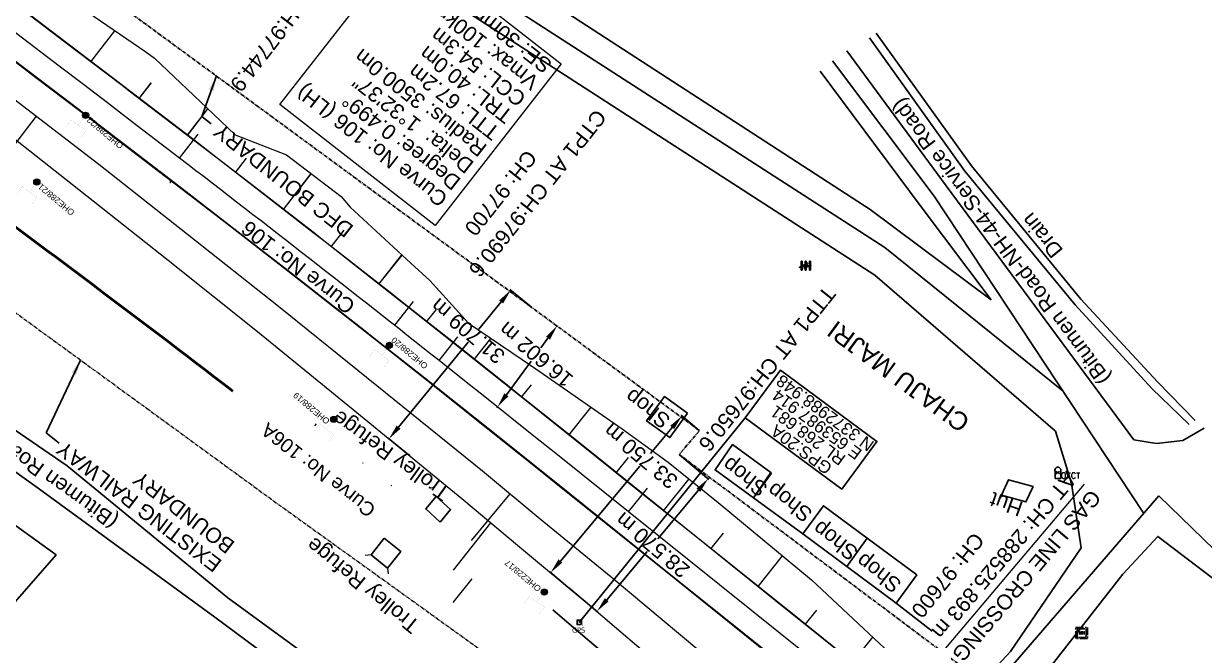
# Model space of a CAD drawing. Header units: metres. Extents: x 644418 to 1306172, y 3366650 to 6747308.
# Drawn here: x 653896.3 to 654091.1, y 3372986 to 3373087.9 of the extents above; entities that cross this region are included whole.
import ezdxf
from ezdxf.enums import TextEntityAlignment as Align

# ---------------------------------------------------------------- set-up
doc = ezdxf.new("R2010")
doc.units = ezdxf.units.M
doc.header["$MEASUREMENT"] = 0
doc.linetypes.add('CENTER', pattern=[2, 1.25, -0.25, 0.25, -0.25])
doc.linetypes.add('PHANTOM', pattern=[2.5, 1.25, -0.25, 0.25, -0.25, 0.25, -0.25])
doc.layers.get('Defpoints').update_dxf_attribs({"lineweight": 0})
for name, color, linetype in [('Advertisement Board', 251, 'Continuous'), ('C-ROAD-CNTR-N', 92, 'Continuous'), ('COMMERCIAL_BLD_PUC', 251, 'Continuous'), ('COMPOUND_WALL', 251, 'Continuous'), ('DFCC Boundary', 6, 'CENTER'), ('DRAIN_TOP', 5, 'Continuous'), ('GI_UP', 251, 'Continuous'), ('GPS', 251, 'Continuous'), ('HUT', 251, 'Continuous'), ('Manhole', 251, 'Continuous'), ('OFCT', 251, 'Continuous'), ('PIPE_LINE_PETROLIUM', 7, 'Continuous'), ('PROPOSED DFCC FORMATION LINE', 187, 'Continuous'), ('Sign Board', 251, 'Continuous'), ('STYLEREMARK', 251, 'Continuous'), ('SUB_ROAD_CENTRE', 34, 'Continuous'), ('SUB_ROAD_EDGE', 34, 'Continuous'), ('TMPL', 7, 'Continuous'), ('TOPO_TEXT', 251, 'Continuous'), ('TRANSFORMER', 251, 'Continuous'), ('Trolley Refuse', 10, 'Continuous'), ('TROLLEY_STAND', 7, 'Continuous'), ('Village Name', 7, 'Continuous')]:
    doc.layers.add(name, color=color, linetype=linetype)
for name, color, linetype, lineweight in [('BOUNDARY DIMENTION', 10, 'Continuous', 0), ('Cardinal_Leader', 10, 'Continuous', 0), ('Existing Chainage', 7, 'Continuous', 0), ('Existing IR Track', 143, 'Continuous', 0), ('Existing Railway Boundary', 7, 'CENTER', 0), ('OHE MAST', 8, 'Continuous', 0), ('OHE MAST TEXT', 8, 'Continuous', 0), ('Prop- DN Curve_cont', 3, 'Continuous', 0), ('Proposed Chainage', 10, 'Continuous', 0), ('Proposed Chainages Connecting line', 10, 'Continuous', 0), ('Proposed Curve_Details', 10, 'Continuous', 0), ('PROPOSED DFCC TOE LINE', 239, 'Continuous', 0), ('PROPOSED DFCC TOE SLOPES', 239, 'Continuous', 0), ('PROPOSED DFCC TOE SLOPES - Connecting line', 239, 'Continuous', 0), ('PROPOSED DFCC TRACK', 1, 'Continuous', 0), ('PROPOSED DRAIN CUM RETAINING WALL', 144, 'Continuous', 30), ('PROPOSED RETAINING WALL', 154, 'Continuous', 30), ('Proposed TPTC Chainages', 1, 'Continuous', 0)]:
    doc.layers.add(name, color=color, linetype=linetype, lineweight=lineweight)
doc.styles.add('CUT-FILL', font='cut-fill.shx', dxfattribs={"height": 2})
doc.styles.add('notes', font='romans.shx', dxfattribs={"height": 2})
doc.styles.add('ROMANS', font='romans.shx')
doc.styles.get("Standard").update_dxf_attribs({"font": 'arial.ttf'})
doc.styles.add('street name', font='tahoma.ttf', dxfattribs={"height": 2})
doc.styles.add('Style-Arial', font='arial.ttf')
doc.styles.add('Vill txt', font='arial.ttf', dxfattribs={"height": 3})
doc.dimstyles.new('DIM', dxfattribs={"dimtxt": 2.5, "dimasz": 2.5, "dimexe": 0.18, "dimexo": 0.0625, "dimgap": 0.09, "dimtad": 0, "dimtih": 1, "dimtoh": 1, "dimdec": 3, "dimzin": 0, "dimdsep": 46, "dimtxsty": 'Standard', "dimcen": 0.09, "dimadec": 0, "dimazin": 0, "dimtfac": 1, "dimtdec": 3, "dimtofl": 0, "dimtmove": 0, "dimatfit": 3, "dimfxl": 1, "dimtolj": 1, "dimtzin": 0, "dimarcsym": 0})
doc.dimstyles.new('ISO-25', dxfattribs={"dimtxt": 2.5, "dimasz": 2.5, "dimexe": 1.25, "dimexo": 0.625, "dimtad": 1, "dimtxsty": 'Standard', "dimcen": 2.5, "dimadec": 0, "dimazin": 0, "dimtfac": 1, "dimtmove": 0, "dimatfit": 3, "dimfxl": 1, "dimarcsym": 0})

# ---------------------------------------------------------------- blocks, each defined once
blk = doc.blocks.new('GI310U')
at = {"layer": 'Advertisement Board'}
blk.add_hatch(color=256, dxfattribs=at).paths.add_polyline_path([(0.01, 0.02), (0.01, 0.02), (0, 0.05), (-0.01, 0.02), (-0.01, 0.02), (-0.01, 0), (0.01, 0)])
for points in [[(0.01, 0.02), (0, 0.05), (-0.01, 0.02)], [(0.01, 0.02), (0.01, 0), (-0.01, 0), (-0.01, 0.02)], [(-0.01, 0.02), (-0.01, 0.02)], [(0.01, 0.02), (0.01, 0.02)]]:
    blk.add_lwpolyline(points, dxfattribs=at)
at = {"layer": 'Sign Board'}
for p, q in [((0.04, 0.05), (-0.04, 0.05)), ((-0.04, 0.05), (-0.04, -0.04)), ((0.04, -0.04), (0.04, 0.05)), ((-0.04, -0.04), (0.04, -0.04))]:
    blk.add_line(p, q, dxfattribs=at)
at = {"layer": 'Sign Board', "style": 'CUT-FILL'}
blk.add_text('310', height=0.0291, dxfattribs=at).set_placement((-0.04, -0.03))
blk = doc.blocks.new('GPS')
at = {"const_width": 0.0279}
blk.add_lwpolyline([(0.56, -0.56), (-0.56, -0.56), (-0.56, 0.56), (0.56, 0.56)], close=True, dxfattribs=at)
blk.add_lwpolyline([(0.33, -0.33), (-0.33, -0.33), (-0.33, 0.33), (0.33, 0.33)], close=True)
at = {"style": 'street name'}
blk.add_text('GPS', height=0.868, dxfattribs=at).set_placement((-1.16, -1.69, -111.29))
blk = doc.blocks.new('MHS')
at = {"layer": 'Manhole', "linetype": 'PHANTOM'}
for points in [[(-0.92, 0.95), (0.96, 0.95), (0.96, -0.87), (-0.92, -0.87)], [(-0.72, 0.75), (0.76, 0.75), (0.76, -0.67), (-0.72, -0.67)]]:
    blk.add_lwpolyline(points, close=True, dxfattribs=at)
at = {"layer": 'Manhole', "linetype": 'PHANTOM', "style": 'ROMANS', "width": 0.9}
blk.add_text('MH', height=0.55, dxfattribs=at).set_placement((0.03, -0.22), align=Align.CENTER)
blk = doc.blocks.new('OFCT')
at = {"layer": 'TMPL', "color": 8, "ltscale": 5}
for p, q in [((-0.47, 0), (-0.47, 1.27)), ((-0.47, 0), (0.47, 0)), ((0.47, 0), (0.47, 1.27))]:
    blk.add_line(p, q, dxfattribs=at)
blk.add_arc((0, 1.4), 0.494, 343.8979, 196.1021, dxfattribs=at)
at = {"layer": 'TMPL', "color": 8, "ltscale": 5, "style": 'notes'}
blk.add_text('OFC', height=0.253, dxfattribs=at).set_placement((-0.34, 0.86))
at = {"layer": 'TMPL', "color": 8, "style": 'notes'}
blk.add_text('OFCT', height=0.964, dxfattribs=at).set_placement((0.5, 0.02, -369.72))
blk = doc.blocks.new('TRF')
blk.add_hatch(color=256).paths.add_polyline_path([(0.22, -0.04), (0.38, 0.42), (-0.98, -0.29), (0.02, 0.04), (-0.18, -0.39), (0.98, 0.09)])
for p, q in [((-0.69, 0.72), (-0.69, -0.72)), ((-0.52, 0.72), (-0.69, 0.72)), ((-0.52, -0.72), (-0.52, 0.72)), ((0, 0.72), (0, -0.72)), ((0.17, 0.72), (0, 0.72)), ((0.17, -0.72), (0.17, 0.72)), ((0.7, 0.72), (0.7, -0.72)), ((0.87, 0.72), (0.7, 0.72)), ((0.87, -0.72), (0.87, 0.72)), ((-0.69, -0.72), (-0.52, -0.72)), ((0, -0.72), (0.17, -0.72)), ((0.7, -0.72), (0.87, -0.72))]:
    blk.add_line(p, q)
blk.add_lwpolyline([(0.22, -0.04), (0.38, 0.42), (-0.98, -0.29), (0.02, 0.04), (-0.18, -0.39), (0.98, 0.09)], close=True)
blk = doc.blocks.new('OHE MAST')
h = blk.add_hatch(color=256)
edge = h.paths.add_edge_path()
edge.add_arc((0, 0), 0.514, 0, 360)
at = {"const_width": 0.01, "flags": 128}
for points in [[(1.5, 3.5), (1.5, 2), (-1.5, 2), (-1.5, 3.5)], [(0, 2), (0, 0)]]:
    blk.add_lwpolyline(points, dxfattribs=at)
blk.add_circle((0, 0), 0.514)
blk = doc.blocks.new('*D1888')
at = {"layer": 'Defpoints', "color": 0, "linetype": 'Continuous', "ltscale": 0.5, "transparency": 16777216}
for p in [(654004.43, 3373016.7), (653986.1, 3372994.79), (653990.87, 3372990.8)]:
    blk.add_point(p, dxfattribs=at)
at = {"layer": 'DFCC Boundary', "color": 0, "linetype": 'Continuous', "lineweight": -2, "ltscale": 0.5, "transparency": 16777216}
for p, q in [((654004.48, 3373016.66), (654009.34, 3373012.59)), ((654007.59, 3373010.79), (654000.91, 3373002.8)), ((653992.47, 3372992.71), (653999.16, 3373000.7)), ((653986.14, 3372994.75), (653991, 3372990.68))]:
    blk.add_line(p, q, dxfattribs=at)
at = {"layer": 'DFCC Boundary', "color": 0, "linetype": 'Continuous', "ltscale": 0.5, "transparency": 16777216}
for points in [[(654007.28, 3373011.06), (654007.91, 3373010.52), (654009.2, 3373012.71)], [(653992.15, 3372992.98), (653992.79, 3372992.45), (653990.87, 3372990.8)]]:
    blk.add_solid(points, dxfattribs=at)
at = {"layer": 'DFCC Boundary', "color": 0, "linetype": 'Continuous', "ltscale": 0.5, "transparency": 16777216, "insert": (654000.03, 3373001.75), "char_height": 2.5, "attachment_point": 5, "rotation": 140}
blk.add_mtext('\\A1;28.570 m', dxfattribs=at)
blk = doc.blocks.new('*D1898')
at = {"layer": 'Defpoints', "color": 0, "linetype": 'Continuous', "ltscale": 0.5, "transparency": 16777216}
for p in [(654007.79, 3373020.64), (653983.22, 3372997.19), (653986.13, 3372994.76)]:
    blk.add_point(p, dxfattribs=at)
at = {"layer": 'DFCC Boundary', "color": 0, "linetype": 'Continuous', "lineweight": -2, "ltscale": 0.5, "transparency": 16777216}
for p, q in [((654007.74, 3373020.68), (654004.74, 3373023.19)), ((654003.27, 3373021.16), (653999.7, 3373016.88)), ((653984.82, 3372999.11), (653997.94, 3373014.79)), ((653986.08, 3372994.8), (653983.08, 3372997.31))]:
    blk.add_line(p, q, dxfattribs=at)
at = {"layer": 'DFCC Boundary', "color": 0, "linetype": 'Continuous', "ltscale": 0.5, "transparency": 16777216}
for points in [[(654002.95, 3373021.43), (654003.59, 3373020.89), (654004.88, 3373023.08)], [(653984.5, 3372999.38), (653985.14, 3372998.84), (653983.22, 3372997.19)]]:
    blk.add_solid(points, dxfattribs=at)
at = {"layer": 'DFCC Boundary', "color": 0, "linetype": 'Continuous', "ltscale": 0.5, "transparency": 16777216, "insert": (653998.07, 3373016.46), "char_height": 2.5, "attachment_point": 5, "rotation": 140}
blk.add_mtext('\\A1;33.750 m', dxfattribs=at)
blk = doc.blocks.new('*D1899')
at = {"layer": 'BOUNDARY DIMENTION', "color": 0, "lineweight": -2, "transparency": 16777216}
for p, q in [((653984.36, 3373037.85), (653984.12, 3373038.03)), ((653982.78, 3373035.91), (653981.61, 3373034.31)), ((653975.92, 3373026.56), (653979.99, 3373032.11)), ((653974.53, 3373024.47), (653974.29, 3373024.65))]:
    blk.add_line(p, q, dxfattribs=at)
at = {"layer": 'BOUNDARY DIMENTION', "color": 0, "transparency": 16777216}
for points in [[(653982.45, 3373036.15), (653983.12, 3373035.66), (653984.26, 3373037.92)], [(653975.58, 3373026.8), (653976.25, 3373026.31), (653974.44, 3373024.54)]]:
    blk.add_solid(points, dxfattribs=at)
at = {"layer": 'Defpoints', "color": 0, "transparency": 16777216}
for p in [(653984.26, 3373037.92), (653984.41, 3373037.81), (653974.58, 3373024.43)]:
    blk.add_point(p, dxfattribs=at)
at = {"layer": 'BOUNDARY DIMENTION', "color": 0, "transparency": 16777216, "insert": (653980.8, 3373033.21), "char_height": 2.5, "attachment_point": 5, "rotation": 140}
blk.add_mtext('\\A1;16.602 m', dxfattribs=at)
blk = doc.blocks.new('*D1900')
at = {"layer": 'BOUNDARY DIMENTION', "color": 0, "lineweight": -2, "transparency": 16777216}
for p, q in [((653980.07, 3373041.01), (653976.49, 3373043.94)), ((653975.04, 3373041.89), (653971.35, 3373037.38)), ((653958.13, 3373021.22), (653969.62, 3373035.26)), ((653959.99, 3373016.47), (653956.41, 3373019.4))]:
    blk.add_line(p, q, dxfattribs=at)
at = {"layer": 'BOUNDARY DIMENTION', "color": 0, "transparency": 16777216}
for points in [[(653974.72, 3373042.15), (653975.37, 3373041.63), (653976.63, 3373043.82)], [(653957.81, 3373021.48), (653958.45, 3373020.96), (653956.54, 3373019.29)]]:
    blk.add_solid(points, dxfattribs=at)
at = {"layer": 'Defpoints', "color": 0, "transparency": 16777216}
for p in [(653980.12, 3373040.97), (653956.54, 3373019.29), (653960.03, 3373016.43)]:
    blk.add_point(p, dxfattribs=at)
at = {"layer": 'BOUNDARY DIMENTION', "color": 0, "transparency": 16777216, "insert": (653969.56, 3373037.1), "char_height": 2.5, "attachment_point": 5, "rotation": 140}
blk.add_mtext('\\A1;31.709 m', dxfattribs=at)

msp = doc.modelspace()

# ---------------------------------------------------------------- linework, layer by layer
at = {"layer": 'C-ROAD-CNTR-N', "color": 190, "linetype": 'Continuous', "lineweight": 50, "flags": 128}
msp.add_lwpolyline([(653930.807, 3373027.1337, 0.00616477), (653881.5151, 3373064.1534)], format="xyb", dxfattribs=at)
at = {"layer": 'Cardinal_Leader', "linetype": 'Continuous', "lineweight": 0, "flags": 128}
for points in [[(653922.0064, 3373065.634), (653925.0528, 3373069.5988)], [(653964.8026, 3373032.2189), (653967.9102, 3373036.1359)], [(653996.0437, 3373007.239), (653999.1736, 3373011.1382)]]:
    msp.add_lwpolyline(points, dxfattribs=at)
at = {"layer": 'COMMERCIAL_BLD_PUC', "linetype": 'Continuous'}
for points in [[(654005.826, 3373023.539, 272.255), (654002.864, 3373019.502, 272.009), (653999.054, 3373022.255, 272.677), (654002.0196, 3373026.2969, 272.677)], [(654016.692, 3373009.571, 271.379), (654010.356, 3373014.168, 271.327), (654013.236, 3373018.329, 271.548), (654019.5721, 3373013.7319, 271.548)], [(653868.278, 3372987.088, 273.363), (653888.154, 3373009.815, 270.447), (653901.614, 3373000.113, 271.601), (653881.6455, 3372977.2802, 271.601)], [(654035.445, 3373002.859, 274.055), (654032.08, 3372998.209, 271.465), (654024.858, 3373003.577, 270.66), (654028.223, 3373008.227, 273.25)], [(654040.246, 3372992.16, 271.036), (654032.08, 3372998.209, 271.465), (654035.445, 3373002.859, 274.055), (654043.6183, 3372996.8046, 274.055)]]:
    msp.add_polyline3d(points, close=True, dxfattribs=at)
msp.add_polyline3d([(654027.8166, 3373007.6077, 270.66), (654024.858, 3373003.577, 270.66), (654016.692, 3373009.571, 271.379), (654019.6506, 3373013.6017, 271.379)], dxfattribs=at)
at = {"layer": 'COMPOUND_WALL', "linetype": 'Continuous'}
msp.add_polyline3d([(654040.246, 3372992.16, 271.036), (654046.16, 3372987.523, 268.015)], dxfattribs=at)
at = {"layer": 'DFCC Boundary', "ltscale": 0.5, "flags": 128}
msp.add_lwpolyline([(655695.597, 3371812.1897), (655640.8822, 3371912.823), (655580.0449, 3371996.7158), (655509.7792, 3372062.0857), (655426.9534, 3372113.9756), (655342.6069, 3372167.9462), (655257.8854, 3372221.2222), (655173.2688, 3372275.363), (655087.3459, 3372327.2788), (655002.8598, 3372380.6107), (654914.5097, 3372429.9473), (654741.1355, 3372529.4419), (654650.033, 3372576.4159), (654568.6995, 3372626.155), (654571.9877, 3372630.6369), (654391.4686, 3372756.327), (654377.1337, 3372736.8494), (654004.4289, 3373016.6995), (654007.7887, 3373020.6424), (653690.5739, 3373253.6486), (653690.5425, 3373253.6059), (653433.8132, 3373453.1485), (653440.7668, 3373462.5592), (653208.8394, 3373636.5534), (653216.1698, 3373646.5105), (653142.1983, 3373700.8896), (653053.6963, 3373771.1122), (652994.4341, 3373810.5255), (652929.3691, 3373859.5713), (652860.9168, 3373902.1103), (652749.6028, 3373984.4705), (652631.2396, 3374070.7175), (652636.2281, 3374078.1704), (652537.912, 3374145.7283), (652392.904, 3374241.2711), (652388.7719, 3374235.6812), (652308.569, 3374304.8076), (652315.9256, 3374314.7669), (652103.9815, 3374448.7876), (652083.1937, 3374464.1943), (652072.7494, 3374471.9329), (652052.3219, 3374487.0684), (652038.1897, 3374497.5387), (652024.0173, 3374508.0388), (652009.8347, 3374518.5254), (651995.6683, 3374529), (651981.7515, 3374539.2836), (651967.8828, 3374549.5317), (651954.6903, 3374559.2866), (651941.4997, 3374569.04), (651923.9377, 3374582.0168), (651906.3215, 3374595.0337), (651892.0868, 3374605.5547), (651877.7985, 3374616.1153), (651861.6288, 3374628.0564), (651845.5071, 3374639.9619), (651829.5757, 3374651.7544), (651824.7911, 3374655.296), (651813.6747, 3374663.5244), (651797.4592, 3374675.4968), (651792.6217, 3374679.0685), (651809.3453, 3374701.6999), (651798.0335, 3374710.0518), (651782.3495, 3374721.6444), (651766.6655, 3374733.2369), (651750.5163, 3374745.1875), (651734.3118, 3374757.179), (651717.3274, 3374769.6994), (651700.4625, 3374782.1317), (651684.6001, 3374793.8578), (651668.5938, 3374805.6902), (651652.6806, 3374817.4203), (651636.8173, 3374829.1137), (651620.9269, 3374840.8662), (651604.9647, 3374852.6718), (651588.7459, 3374864.6312), (651572.5882, 3374876.5455), (651556.6943, 3374888.2868), (651540.8409, 3374899.9983), (651524.5553, 3374912.0488), (651508.2568, 3374924.109), (651492.7938, 3374935.5157), (651477.3997, 3374946.8715), (651461.3291, 3374958.7436), (651445.2311, 3374970.6359), (651429.3555, 3374982.3615), (651413.4375, 3374994.1184), (651396.6322, 3375006.522), (651379.7761, 3375018.963), (651363.6644, 3375030.8565), (651352.7728, 3375038.8965), (651331.6522, 3375054.4784), (651315.7738, 3375066.1947), (651299.7306, 3375078.0412), (651283.6239, 3375089.9346), (651273.9044, 3375097.1057), (651264.2377, 3375104.2378), (651243.4187, 3375119.6324), (651222.5077, 3375135.095), (651201.5462, 3375150.5784), (651180.4926, 3375166.1298), (651161.7365, 3375179.9701), (651143.0969, 3375193.7244), (651126.6442, 3375205.9373), (651110.0563, 3375218.2505), (651088.7204, 3375233.9244), (651067.5473, 3375249.4788), (651049.4448, 3375262.8672), (651031.0656, 3375276.4601), (651013.3004, 3375289.5618), (650995.6557, 3375302.5748), (650975.556, 3375317.4171), (650955.4878, 3375332.2363), (650948.8014, 3375337.1771), (650951.4372, 3375340.7501), (650937.0874, 3375351.3535), (650916.0918, 3375366.8677), (650897.9224, 3375380.2929), (650879.805, 3375393.6796), (650866.8386, 3375403.2309), (650853.9116, 3375412.7532), (650835.5886, 3375426.289), (650817.2946, 3375439.8035), (650797.968, 3375454.1206), (650778.7222, 3375468.3781), (650760.7655, 3375481.6337), (650742.8011, 3375494.8949), (650723.0807, 3375509.4255), (650703.3693, 3375523.9495), (650688.6613, 3375534.8372), (650673.8463, 3375545.804), (650653.7938, 3375560.6295), (650633.6894, 3375575.4932), (650612.6421, 3375591.0542), (650592.0153, 3375606.3042), (650570.0328, 3375622.5591), (650548.5001, 3375638.4814), (650530.5234, 3375651.793), (650512.3606, 3375665.2423), (650494.7465, 3375678.2665), (650476.9008, 3375691.462), (650459.2976, 3375704.4721), (650441.3132, 3375717.7633), (650427.1261, 3375728.1319), (650413.8099, 3375737.864), (650402.677, 3375746.2697), (650389.8486, 3375755.6668), (650377.7322, 3375764.5425), (650360.7275, 3375777.1141), (650343.7744, 3375789.6482), (650325.0342, 3375803.5254), (650306.3109, 3375817.39), (650287.6225, 3375831.2124), (650268.717, 3375845.1957), (650250.337, 3375858.8009), (650231.8256, 3375872.5033), (650215.4559, 3375884.6355), (650199.261, 3375896.6381), (650189.9351, 3375903.5429), (650184.6476, 3375907.4517), (650170.3331, 3375918.0338), (650153.2211, 3375930.7288), (650135.9365, 3375943.5518), (650119.2313, 3375955.9159), (650102.3769, 3375968.3905), (650085.2738, 3375981.0461), (650068.2078, 3375993.6742), (650052.7787, 3376005.1011), (650037.4384, 3376016.4621), (650022.1728, 3376027.766), (650006.9632, 3376039.0283), (649974.7512, 3376062.8762), (649961.4537, 3376072.7117), (649948.2091, 3376082.508), (649944.476, 3376085.2722), (649918.728, 3376050.5341), (649909.4316, 3376057.4177), (649896.4092, 3376067.0604), (649893.7832, 3376069.0128), (649891.1645, 3376070.9437), (649888.4639, 3376072.9569), (649875.744, 3376082.3694), (649867.5551, 3376088.4016), (649853.4118, 3376098.8745), (649839.2513, 3376109.3603), (649829.0749, 3376116.9005), (649827.2194, 3376118.2675), (649818.0867, 3376125.0366), (649808.8566, 3376131.8779), (649793.2502, 3376143.4201), (649777.6288, 3376154.9733), (649763.6321, 3376165.3144), (649749.5741, 3376175.7007), (649733.9228, 3376187.2754), (649718.3343, 3376198.8036), (649705.3241, 3376208.4391), (649692.3703, 3376218.0327), (649678.0208, 3376228.6769), (649663.5747, 3376239.3366), (649646.4625, 3376252.0623), (649634.6272, 3376260.744), (649624.9192, 3376267.9946), (649615.0208, 3376275.3876), (649599.9831, 3376286.4834), (649588.9857, 3376294.598), (649590.032, 3376296.0132), (649586.1685, 3376298.8639), (649569.3593, 3376311.3207), (649552.641, 3376323.7102), (649537.2353, 3376335.0739), (649521.9792, 3376346.327), (649506.2408, 3376358.0035), (649490.3575, 3376369.7875), (649475.7578, 3376380.5673), (649461.1933, 3376391.3211), (649445.4753, 3376402.9572), (649429.8494, 3376414.5253), (649414.4906, 3376425.9209), (649378.3483, 3376452.6365), (649368.4603, 3376459.9984), (649352.6509, 3376471.6682), (649336.6992, 3376483.4434), (649322.3941, 3376494.1037), (649307.6557, 3376505.0862), (649290.8736, 3376517.4208), (649273.972, 3376529.8435), (649258.1992, 3376541.4854), (649242.2966, 3376553.2232), (649226.5432, 3376564.8634), (649210.8826, 3376576.435), (649195.2207, 3376588.0769), (649179.5326, 3376599.7383), (649164.9134, 3376610.5118), (649150.5177, 3376621.1205), (649135.415, 3376632.3287), (649120.2337, 3376643.5954), (649107.8929, 3376652.6743), (649095.5927, 3376661.7234), (649079.5687, 3376673.5769), (649063.4846, 3376685.4748), (649046.5651, 3376697.9756), (649029.6506, 3376710.4727), (649013.3465, 3376722.5351), (648996.9805, 3376734.6431), (648980.3936, 3376746.8979), (648963.6626, 3376759.259), (648946.7453, 3376771.7643), (648929.6945, 3376784.3682), (648913.5118, 3376796.3614), (648897.2206, 3376808.435), (648876.2496, 3376823.9678), (648855.1325, 3376839.6089), (648839.3985, 3376851.2044), (648823.6596, 3376862.8037), (648806.187, 3376875.7235), (648788.7814, 3376888.5937), (648772.4766, 3376900.6763), (648756.1277, 3376912.7915), (648748.6058, 3376918.3049), (648733.321, 3376929.6306), (648718.1841, 3376940.8501), (648694.1574, 3376958.9078), (648686.9154, 3376964.1595), (648685.9321, 3376964.8321), (648667.95, 3376978.2197), (648649.3198, 3376992.1471), (648633.5557, 3377003.8368), (648617.684, 3377015.6038), (648613.3865, 3377018.7718), (648613.1308, 3377018.4261), (648605.39, 3377024.1325), (648593.439, 3377032.9404), (648576.5994, 3377045.3816), (648559.8787, 3377057.7351), (648542.9247, 3377070.3132), (648525.9483, 3377082.908), (648511.3109, 3377093.7409), (648496.5572, 3377104.6599), (648477.562, 3377118.7172), (648458.5464, 3377132.7896), (648451.3349, 3377138.2101), (648435.5918, 3377149.862), (648422.1096, 3377159.9046), (648408.3664, 3377170.0637), (648394.6863, 3377180.1761), (648381.6588, 3377189.818), (648368.6059, 3377199.4787), (648354.1188, 3377210.196), (648339.6473, 3377220.9017), (648325.8166, 3377231.1386), (648311.9735, 3377241.3853), (648297.2469, 3377252.2824), (648283.6168, 3377262.3688), (648282.6002, 3377260.9951), (648281.5015, 3377261.8082), (648268.446, 3377271.4578), (648255.3849, 3377281.1115), (648243.3023, 3377290.0413), (648231.5826, 3377298.7116), (648230.1246, 3377299.843), (648216.137, 3377310.1827), (648202.3989, 3377320.3379), (648187.9045, 3377331.0225), (648173.4524, 3377341.7035), (648159.964, 3377351.7009), (648146.3755, 3377361.7726), (648132.3698, 3377372.1252), (648118.3132, 3377382.5155), (648104.5683, 3377392.6752), (648090.8453, 3377402.8186), (648079.0331, 3377411.5788), (648067.1746, 3377420.3734), (648052.1864, 3377431.461), (648037.1291, 3377442.5999), (648023.4384, 3377452.7367), (648009.6421, 3377462.9518), (647998.5681, 3377471.1475), (647977.6651, 3377486.6371), (647970.8013, 3377491.7424), (647954.3046, 3377504.0127), (647940.5645, 3377514.1537), (647927.1436, 3377524.0583), (647912.5029, 3377534.9198), (647897.7662, 3377545.8524), (647883.3488, 3377556.5286), (647868.9785, 3377567.1699), (647855.3948, 3377577.2425), (647841.7032, 3377587.3948), (647828.8284, 3377596.8277), (647815.9828, 3377606.2395), (647798.869, 3377618.9232), (647787.996, 3377626.9816), (647769.1212, 3377640.9619), (647756.6675, 3377650.183), (647742.624, 3377660.5991), (647728.5049, 3377671.0713), (647713.635, 3377682.0926), (647698.699, 3377693.1628), (647681.9918, 3377705.517), (647665.4025, 3377717.7839), (647652.0515, 3377727.6811), (647638.8028, 3377737.5025), (647625.2604, 3377747.546), (647611.724, 3377757.585), (647601.846, 3377764.9047), (647586.5632, 3377776.2354), (647574.9107, 3377784.8659), (647552.1318, 3377801.7377), (647544.5766, 3377807.3492), (647531.2096, 3377817.2774), (647518.7824, 3377826.4783), (647506.3678, 3377835.6698), (647493.0662, 3377845.5438), (647479.7149, 3377855.4547), (647466.3541, 3377865.3556), (647452.9886, 3377875.26), (647440.1702, 3377884.755), (647427.3392, 3377894.2595), (647421.9004, 3377898.2902), (647422.4016, 3377898.9655), (647413.1507, 3377905.8213), (647398.5546, 3377916.6386), (647385.2867, 3377926.4568), (647372.1159, 3377936.2032), (647357.4127, 3377947.1112), (647351.2811, 3377951.6601), (647330.0092, 3377967.4105), (647317.4471, 3377976.6964), (647304.414, 3377986.3606), (647291.335, 3377996.0589), (647278.7541, 3378005.3917), (647266.0777, 3378014.7954), (647252.9457, 3378024.4462), (647239.9839, 3378033.9719), (647225.7512, 3378044.5255), (647211.5179, 3378055.0796), (647196.511, 3378066.208), (647181.4966, 3378077.3419), (647167.7872, 3378087.5064), (647154.0498, 3378097.6917), (647140.7668, 3378107.5414), (647127.4862, 3378117.3893), (647113.2521, 3378127.9375), (647099.0375, 3378138.4713), (647085.0268, 3378148.8592), (647070.9977, 3378159.2608), (647056.5444, 3378169.9697), (647042.0873, 3378180.6814), (647027.5624, 3378191.4464), (647013.0728, 3378202.1851), (646999.864, 3378211.9684), (646986.6741, 3378221.7376), (646973.6148, 3378231.4185), (646960.4875, 3378241.1499), (646945.7953, 3378252.0414), (646931.0256, 3378262.9902), (646930.6274, 3378263.2852), (646951.9475, 3378292.0562)], dxfattribs=at)
at = {"layer": 'DRAIN_TOP', "linetype": 'Continuous'}
for points in [[(654089.574, 3373022.333, 268.298), (654083.332, 3373028.719, 268.738), (654070.711, 3373042.353, 268.944), (654052.642, 3373064.393, 269.167), (654036.94, 3373086.298, 269.332)], [(654035.811, 3373085.482, 269.339), (654051.548, 3373063.509, 269.2), (654069.762, 3373041.404, 269.053), (654082.443, 3373027.574, 268.822), (654088.584, 3373021.636, 268.854)]]:
    msp.add_polyline3d(points, dxfattribs=at)
at = {"layer": 'Existing Chainage', "color": 0, "linetype": 'Continuous', "lineweight": 13, "flags": 128}
for points in [[(653892.287, 3373064.6519), (653898.3981, 3373072.5673)], [(653970.1806, 3373002.494), (653976.5584, 3373010.1961)], [(653967.1676, 3372997.5822), (653973.3603, 3373005.4397)]]:
    msp.add_lwpolyline(points, dxfattribs=at)
at = {"layer": 'Existing IR Track', "flags": 128}
for points in [[(653869.8862, 3373094.3956), (653883.4506, 3373084.1069), (653895.3804, 3373074.8972), (653908.6909, 3373064.6211), (653923.2901, 3373053.0815), (653938.3175, 3373041.2032), (653954.5174, 3373028.0677), (653971.9876, 3373013.9818), (653981.517, 3373006.0901), (653993.2185, 3372996.4971), (654013.0797, 3372979.8745), (654024.4728, 3372970.2432), (654036.4527, 3372960.1143), (654048.4105, 3372949.9248), (654060.6328, 3372939.5099), (654073.8196, 3372928.266), (654086.4888, 3372917.4634), (654097.9552, 3372907.7053)], [(653866.9291, 3373090.4081), (653879.2122, 3373081.0115), (653892.2994, 3373070.7462), (653905.3893, 3373060.4775), (653920.0956, 3373048.773), (653934.8659, 3373037.0177), (653951.2308, 3373023.6341), (653968.566, 3373009.4476), (653978.0991, 3373001.4782), (653989.5892, 3372991.8644), (654009.0868, 3372975.2139), (654020.423, 3372965.5259), (654031.7219, 3372955.8699), (654044.2692, 3372945.0979), (654056.9613, 3372934.2015), (654069.6016, 3372923.3497), (654082.332, 3372912.4206), (654093.7283, 3372902.7693)]]:
    msp.add_lwpolyline(points, dxfattribs=at)
at = {"layer": 'Existing Railway Boundary', "ltscale": 0.5, "flags": 128}
msp.add_lwpolyline([(653628.6761, 3373226.8733), (653732.0673, 3373158.5276), (653745.5485, 3373148.6735), (653760.0342, 3373138.0852), (653774.4401, 3373127.5551), (653789.912, 3373116.2084), (653805.3212, 3373104.9073), (653808.4889, 3373102.5409), (653885.8236, 3373046.775), (653937.5121, 3373009.0446), (654009.4624, 3372957.2326), (654019.5839, 3372949.8026), (654012.5033, 3372941.816), (654026.357, 3372930.6958)], dxfattribs=at)
at = {"layer": 'HUT', "linetype": 'Continuous'}
msp.add_polyline3d([(654062.825, 3373011.397, 269.824), (654061.641, 3373008.881, 269.551), (654057.591, 3373009.997, 269.185), (654058.7807, 3373012.5251, 269.185)], close=True, dxfattribs=at)
at = {"layer": 'PIPE_LINE_PETROLIUM', "lineweight": 13, "flags": 128}
msp.add_lwpolyline([(654028.4566, 3372956.8027), (654037.8518, 3372967.9148), (654035.7211, 3372969.716), (654071.3028, 3373011.8065)], dxfattribs=at)
at = {"layer": 'Proposed Chainage', "linetype": 'Continuous', "lineweight": 0, "flags": 128}
msp.add_lwpolyline([(653960.5292, 3373041.9755), (653957.4321, 3373038.0502)], dxfattribs=at)
at = {"layer": 'Proposed Chainages Connecting line', "linetype": 'Continuous', "flags": 128}
msp.add_lwpolyline([(653967.1241, 3372992.272), (653970.2531, 3372996.1718)], dxfattribs=at)
at = {"layer": 'Proposed Curve_Details'}
msp.add_lwpolyline([(653984.9677, 3373081.2113), (653964.1508, 3373054.5402), (653938.5469, 3373074.5242), (653959.3638, 3373101.1953)], close=True, dxfattribs=at)
at = {"layer": 'PROPOSED DFCC FORMATION LINE', "lineweight": 0, "flags": 128}
for points in [[(654100.239, 3372928.4089), (654084.6423, 3372940.9286), (654069.0456, 3372953.4483), (654053.4488, 3372965.9679), (654037.8521, 3372978.4876), (654022.2554, 3372991.0073), (654006.6587, 3373003.527), (653998.3911, 3373010.1634), (653991.0604, 3373016.0466), (653987.9897, 3373018.5091), (653977.5739, 3373026.8446), (653975.4373, 3373028.5499), (653967.1333, 3373035.1566), (653959.7549, 3373040.9942), (653956.4715, 3373043.5816), (653945.7771, 3373051.9652), (653944.0014, 3373053.3507), (653935.0503, 3373060.3072), (653928.1776, 3373065.617), (653924.2912, 3373068.6076), (653913.6954, 3373076.7208), (653912.2888, 3373077.7941), (653903.0828, 3373084.8041), (653896.3651, 3373089.9084)], [(654100.2703, 3372928.4479), (654084.6736, 3372940.9676), (654069.0769, 3372953.4873), (654053.4801, 3372966.0069), (654037.8834, 3372978.5266), (654022.2867, 3372991.0463), (654006.69, 3373003.5659), (653998.4224, 3373010.2024), (653991.0917, 3373016.0856), (653988.021, 3373018.5482), (653977.6051, 3373026.8837), (653975.4684, 3373028.589), (653967.1644, 3373035.1958), (653959.7859, 3373041.0335), (653956.5024, 3373043.6209), (653945.8079, 3373052.0046), (653944.0322, 3373053.3902), (653935.0809, 3373060.3467), (653928.2081, 3373065.6566), (653924.3217, 3373068.6472), (653913.7257, 3373076.7605), (653912.3191, 3373077.8339), (653903.113, 3373084.8439), (653896.3954, 3373089.9483)], [(654095.5128, 3372922.5212), (654079.9161, 3372935.0408), (654064.3194, 3372947.5605), (654048.7227, 3372960.0802), (654033.1259, 3372972.5998), (654017.5292, 3372985.1195), (654001.9325, 3372997.6392), (653993.6649, 3373004.2756), (653986.3361, 3373010.1573), (653983.2672, 3373012.6184), (653972.8627, 3373020.9449), (653970.7293, 3373022.6476), (653962.4409, 3373029.2419), (653955.0784, 3373035.067), (653951.802, 3373037.6488), (653941.1307, 3373046.0143), (653939.3588, 3373047.3969), (653930.427, 3373054.3383), (653923.569, 3373059.6367), (653919.6911, 3373062.6208), (653909.1143, 3373070.7194), (653907.7096, 3373071.7913), (653898.5131, 3373078.7941), (653891.7988, 3373083.8959)], [(654095.5441, 3372922.5601), (654079.9474, 3372935.0798), (654064.3507, 3372947.5995), (654048.754, 3372960.1192), (654033.1572, 3372972.6388), (654017.5605, 3372985.1585), (654001.9638, 3372997.6782), (653993.6962, 3373004.3146), (653986.3674, 3373010.1963), (653983.2985, 3373012.6574), (653972.8939, 3373020.984), (653970.7605, 3373022.6867), (653962.4719, 3373029.2811), (653955.1093, 3373035.1062), (653951.833, 3373037.6881), (653941.1615, 3373046.0537), (653939.3895, 3373047.4363), (653930.4576, 3373054.3779), (653923.5996, 3373059.6763), (653919.7215, 3373062.6605), (653909.1446, 3373070.7592), (653907.74, 3373071.831), (653898.5434, 3373078.8339), (653891.829, 3373083.9357)]]:
    msp.add_lwpolyline(points, dxfattribs=at)
at = {"layer": 'PROPOSED DFCC TOE LINE', "lineweight": 0, "flags": 128}
msp.add_lwpolyline([(653906.7577, 3373089.778), (653906.8328, 3373089.7362), (653916.4018, 3373083.1859), (653917.8309, 3373082.1383), (653927.5747, 3373072.8808), (653931.1476, 3373069.4711), (653939.6163, 3373066.2021), (653948.6478, 3373059.3094), (653950.1492, 3373057.5647), (653960.1649, 3373048.2742), (653963.2744, 3373045.455), (653969.6813, 3373038.3683), (653978.4941, 3373032.3822), (653980.7613, 3373030.8361), (653991.766, 3373023.2197), (653994.9999, 3373020.9575), (654002.6234, 3373015.4359), (654010.8722, 3373008.7761), (654026.2536, 3372995.9882), (654040.891, 3372982.2734), (654052.9184, 3372971.4783)], dxfattribs=at)
at = {"layer": 'PROPOSED DFCC TOE SLOPES', "linetype": 'Continuous', "lineweight": 0, "flags": 128}
for points in [[(653907.3682, 3373081.541), (653911.2843, 3373086.689)], [(653907.3718, 3373081.5382), (653911.2945, 3373086.682)], [(653915.3234, 3373075.4742), (653917.3236, 3373078.0971)], [(653915.3291, 3373075.4698), (653917.3338, 3373078.0879)], [(653923.2689, 3373069.3903), (653926.6293, 3373073.779)], [(653923.2773, 3373069.3839), (653926.6484, 3373073.7608)], [(653931.1999, 3373063.282), (653933.0311, 3373065.6596)], [(653931.2087, 3373063.2752), (653933.0496, 3373065.6507)], [(653939.1131, 3373057.1498), (653943.7081, 3373063.0793)], [(653939.1204, 3373057.144), (653943.7303, 3373063.0623)], [(653947.0096, 3373050.999), (653949.1525, 3373053.7502)], [(653947.0187, 3373050.9918), (653949.1694, 3373053.7353)], [(653954.8888, 3373044.8224), (653958.6768, 3373049.6545)], [(653954.8969, 3373044.8159), (653958.6969, 3373049.6358)], [(653962.7499, 3373038.6247), (653964.3103, 3373040.6039)], [(653962.7584, 3373038.6179), (653964.3233, 3373040.5909)], [(653970.5933, 3373032.4038), (653973.3483, 3373035.8775)], [(653970.5999, 3373032.3986), (653973.3636, 3373035.8671)], [(653978.4208, 3373026.1669), (653980.0357, 3373028.1938)], [(653978.427, 3373026.162), (653980.0467, 3373028.1858)], [(653986.2346, 3373019.9137), (653989.909, 3373024.505)], [(653986.2373, 3373019.9115), (653989.9163, 3373024.4999)], [(653994.0392, 3373013.656), (653996.0674, 3373016.1857)], [(653994.0406, 3373013.6549), (653996.0702, 3373016.1836)], [(654001.8393, 3373007.3955), (654006.0635, 3373012.6585)], [(654001.8395, 3373007.3953), (654006.064, 3373012.6581)], [(654009.6379, 3373001.1355), (654011.7241, 3373003.7345)], [(654017.4362, 3372994.8757), (654021.501, 3372999.9395)], [(654025.2346, 3372988.6158), (654027.1421, 3372990.9921)], [(654033.033, 3372982.356), (654036.3683, 3372986.5111)]]:
    msp.add_lwpolyline(points, dxfattribs=at)
at = {"layer": 'PROPOSED DFCC TOE SLOPES - Connecting line', "flags": 128}
for points in [[(653944.3217, 3373021.45), (653944.5853, 3373021.7898)], [(653944.333, 3373021.4411), (653944.5978, 3373021.7797)], [(653952.2107, 3373015.2813), (653952.2751, 3373015.3637)], [(653952.2227, 3373015.2718), (653952.2874, 3373015.3539)], [(653956.927, 3373011.569), (653956.9911, 3373011.6503)], [(653953.5867, 3373000.1221), (653952.6424, 3373000.0145)], [(653956.3257, 3372997.9431), (653956.4332, 3372996.9988)]]:
    msp.add_lwpolyline(points, dxfattribs=at)
at = {"layer": 'PROPOSED DFCC TRACK', "color": 12, "flags": 128}
msp.add_lwpolyline([(654115.9205, 3372911.0125), (653996.0437, 3373007.239), (653992.1444, 3373010.3688), (653988.2446, 3373013.4979), (653984.3436, 3373016.6256), (653980.441, 3373019.7513), (653976.5361, 3373022.8741), (653972.6285, 3373025.9934), (653968.7175, 3373029.1086), (653964.8026, 3373032.2189, 0.00387837), (653922.0064, 3373065.634), (653918.0395, 3373068.6778), (653914.0689, 3373071.7165), (653910.095, 3373074.751), (653906.1185, 3373077.782), (653902.1397, 3373080.8101), (653898.1593, 3373083.8361), (653894.1779, 3373086.8607), (653890.1959, 3373089.8846)], format="xyb", dxfattribs=at)
at = {"layer": 'PROPOSED DRAIN CUM RETAINING WALL', "flags": 128}
msp.add_lwpolyline([(653983.5718, 3372991.0317), (653986.6842, 3372988.4277), (654006.1644, 3372971.7919), (654017.4995, 3372962.105), (654028.7945, 3372952.4522), (654041.3379, 3372941.6836), (654054.03, 3372930.7872), (654066.6703, 3372919.9354), (654079.4123, 3372908.9964), (654090.8202, 3372899.3353), (654102.0174, 3372889.8529), (654111.1141, 3372882.2873), (654120.0042, 3372874.8945), (654132.2453, 3372864.8419), (654144.5898, 3372854.7061), (654156.6361, 3372844.9533), (654168.8291, 3372835.0819), (654173.709, 3372831.2138)], dxfattribs=at)
at = {"layer": 'PROPOSED RETAINING WALL', "flags": 128}
for points in [[(653980.6615, 3373014.7037), (653972.8627, 3373020.9449), (653970.7293, 3373022.6476), (653962.4409, 3373029.2419), (653955.0784, 3373035.067), (653951.802, 3373037.6488), (653941.1307, 3373046.0143), (653939.3588, 3373047.3969), (653930.427, 3373054.3383), (653923.569, 3373059.6367), (653919.6911, 3373062.6208), (653909.1143, 3373070.7194), (653907.7096, 3373071.7913), (653898.5131, 3373078.7941), (653891.7988, 3373083.8959), (653887.8978, 3373086.8582), (653875.8708, 3373095.9908), (653859.9424, 3373108.0857), (653844.0141, 3373120.1807), (653828.0858, 3373132.2757), (653812.1574, 3373144.3706), (653796.2291, 3373156.4656), (653790.108, 3373161.1135), (653772.3366, 3373174.608)], [(653980.6615, 3373014.7037), (653983.2672, 3373012.6184), (653986.3361, 3373010.1573), (654001.9325, 3372997.6392), (654017.5292, 3372985.1195), (654025.887, 3372978.4106), (654033.1259, 3372972.5998), (654048.754, 3372960.1192), (654058.5245, 3372952.2121)]]:
    msp.add_lwpolyline(points, dxfattribs=at)
at = {"layer": 'STYLEREMARK'}
msp.add_line((653987.914, 3372988.948), (654015.3252, 3373022.7505), dxfattribs=at)
at = {"layer": 'STYLEREMARK', "linetype": 'Continuous'}
msp.add_lwpolyline([(654015.3154, 3373022.7373), (654021.1339, 3373030.623), (654037.0663, 3373018.8673), (654031.2478, 3373010.9816)], close=True, dxfattribs=at)
at = {"layer": 'SUB_ROAD_CENTRE', "linetype": 'Continuous'}
for points in [[(653939.03, 3373115.035, 268.756), (654038.355, 3373050.869, 268.815), (654067.769, 3373027.1627, 268.8097)], [(654081.1004, 3373006.9847, 268.6672), (654046.511, 3373059.338, 269.037), (654029.751, 3373081.71, 269.276)], [(654083.576, 3373009.852, 268.651), (654016.344, 3372931.984, 269.091), (653997.549, 3372912.543, 267.988), (653955.079, 3372865.53, 267.751), (653925.041, 3372832.32, 267.89), (653883.338, 3372786.901, 267.976)], [(654479.511, 3372746.671, 269.034), (654444.613, 3372768.194, 268.631), (654388.412, 3372806.775, 268.685), (654320.693, 3372851.407, 268.667), (654278.774, 3372874.236, 268.553), (654236.359, 3372899.395, 268.463), (654184.302, 3372933.469, 268.399), (654130.829, 3372968.599, 268.439), (654103.739, 3372990.254, 268.521), (654083.576, 3373009.852, 268.651)]]:
    msp.add_polyline3d(points, dxfattribs=at)
at = {"layer": 'SUB_ROAD_EDGE', "linetype": 'Continuous'}
for points in [[(653929.957, 3372993.046, 267.813), (653903.436, 3373014.841, 267.904), (653875.222, 3373034.166, 267.928), (653840.208, 3373059.859, 267.774), (653818.977, 3373076.016, 267.885), (653786.552, 3373099.952, 267.851), (653772.01, 3373111.014, 267.928), (653735.097, 3373137.623, 268.045)], [(653941.371, 3373118.603, 268.725), (654035.954, 3373057.181, 268.802), (654055.909, 3373042.251, 268.945)], [(653936.789, 3373110.912, 268.673), (654036.692, 3373046.292, 268.707), (654066.497, 3373020.553, 268.565)], [(653927.808, 3372989.838, 267.74), (653898.893, 3373010.98, 267.881), (653872.518, 3373029.842, 267.898), (653836.781, 3373055.734, 267.808), (653815.069, 3373070.676, 267.852), (653793.548, 3373089.365, 267.983), (653783.92, 3373078.631, 268.437)], [(654048.471, 3373061.078, 268.879), (654032.103, 3373083.358, 269.132)], [(654027.697, 3373079.998, 269.34), (654044.18, 3373057.815, 269.098), (654055.909, 3373042.251, 268.945)], [(654079.452, 3373019.142, 268.561), (654048.471, 3373061.078, 268.879)], [(654066.497, 3373020.553, 268.565), (654069.159, 3373011.913, 268.393), (654070.776, 3373001.31, 268.475)], [(654079.452, 3373019.142, 268.561), (654083.209, 3373018.533, 268.561), (654087.543, 3373018.999, 268.52), (654091.064, 3373021.075, 268.472)], [(654476.519, 3372743.946, 268.939), (654442.797, 3372765.392, 268.625), (654442.925, 3372765.809, 268.625), (654386.389, 3372804.498, 268.562), (654319.577, 3372849.334, 268.714), (654277.597, 3372871.875, 268.583), (654235.101, 3372896.822, 268.505), (654193.144, 3372925.342, 268.454), (654192.46, 3372924.562, 268.407), (654182.622, 3372929.725, 268.419), (654164.178, 3372938.063, 268.66), (654152.153, 3372944.518, 268.771), (654127.238, 3372962.569, 268.63), (654108.19, 3372981.82, 268.473), (654101.113, 3372987.218, 268.453), (654096.491, 3372990.887, 268.541), (654097.414, 3372992.482, 268.606), (654083.3852, 3373003.1596, 268.665), (654077.625, 3372996.919, 268.607)], [(654070.776, 3373001.31, 268.475), (654059.099, 3372984.167, 268.598), (654039.128, 3372962.617, 269.401), (654029.19, 3372951.811, 269.577), (654013.847, 3372935.454, 268.995), (654007.648, 3372928.927, 268.644), (654007.652, 3372928.922, 268.644), (653996.182, 3372940.586, 267.617), (653978.375, 3372952.318, 267.587), (653927.808, 3372989.838, 267.74)], [(654034.416, 3372947.01, 269.59), (654045.026, 3372957.995, 269.437), (654064.244, 3372979.807, 268.725), (654077.625, 3372996.919, 268.607)], [(654010.954, 3372932.005, 268.858), (654000.09, 3372942.273, 267.711), (653980.49, 3372956.101, 267.66), (653929.957, 3372993.046, 267.813)]]:
    msp.add_polyline3d(points, dxfattribs=at)
at = {"layer": 'Trolley Refuse'}
msp.add_lwpolyline([(653955.7656, 3373002.8611), (653958.5046, 3373000.6821), (653956.3257, 3372997.9431), (653953.5867, 3373000.1221)], close=True, dxfattribs=at)
at = {"layer": 'TROLLEY_STAND', "linetype": 'Continuous'}
msp.add_polyline3d([(653964.969, 3373005.536, 269.102), (653966.699, 3373007.596, 269.14), (653964.334, 3373009.772, 269.143), (653962.6038, 3373007.7118, 269.143)], close=True, dxfattribs=at)

# ---------------------------------------------------------------- block references
at = {"layer": 'GI_UP', "linetype": 'Continuous'}
msp.add_blockref('GI310U', (653920.48, 3373061.663, 269.505), dxfattribs=at)
at = {"layer": 'GPS'}
msp.add_blockref('GPS', (653987.914, 3372988.948, 268.909), dxfattribs=at)
msp.add_blockref('GPS', (653987.914, 3372988.948, 268.909), dxfattribs=at)
at = {"layer": 'Manhole', "linetype": 'Continuous'}
msp.add_blockref('MHS', (654070.816, 3372987.173, 268.646), dxfattribs=at)
at = {"layer": 'OFCT', "linetype": 'Continuous'}
msp.add_blockref('OFCT', (654066.911, 3373012.712, 268.158), dxfattribs=at)
at = {"layer": 'OHE MAST', "color": 2, "rotation": 143.3908318566117}
for p in [(653906.485, 3373072.71), (653898.435, 3373061.698), (653956.584, 3373034.721), (653947.447, 3373022.507), (653982.172, 3372993.975)]:
    msp.add_blockref('OHE MAST', p, dxfattribs=at)
at = {"layer": 'TRANSFORMER', "linetype": 'Continuous'}
msp.add_blockref('TRF', (654025.224, 3373047.886, 271.463), dxfattribs=at)

# ---------------------------------------------------------------- texts
at = {"layer": 'DFCC Boundary', "linetype": 'Continuous', "lineweight": 0, "ltscale": 5}
msp.add_text('DFC BOUNDARY', height=2.5, rotation=141.929294, dxfattribs=at).set_placement((653950.884, 3373054.3228))
at = {"layer": 'Existing Railway Boundary', "linetype": 'Continuous', "ltscale": 5}
for s, p in [('EXISTING RAILWAY', (653929.1653, 3372999.0689)), ('BOUNDARY', (653931.2888, 3373002.1244))]:
    msp.add_text(s, height=2.5, rotation=142.672167, dxfattribs=at).set_placement(p)
at = {"layer": 'OHE MAST TEXT'}
for s, p in [('OHE288/22', (653909.6987, 3373069.8021)), ('OHE288/21', (653901.6487, 3373058.7901)), ('OHE288/20', (653959.9413, 3373033.4523)), ('OHE288/19', (653943.7481, 3373024.3264)), ('OHE228/17', (653978.637, 3372996.6722))]:
    msp.add_text(s, height=1, rotation=140, dxfattribs=at).set_placement(p, align=Align.MIDDLE_CENTER)
at = {"layer": 'PIPE_LINE_PETROLIUM', "style": 'Style-Arial'}
for s, p in [('AT CH: 288525.893 m', (654068.3342, 3373014.1035)), ('GAS LINE CROSSING', (654072.3332, 3373011.0891))]:
    msp.add_text(s, height=2.5, rotation=229.790136, dxfattribs=at).set_placement(p)
at = {"layer": 'Prop- DN Curve_cont', "color": 1, "style": 'Style-Arial'}
msp.add_text('Curve No: 106A', height=2.3, rotation=141.751684, dxfattribs=at).set_placement((653954.5605, 3373007.9418, 268.5116))
at = {"layer": 'Proposed Chainage', "lineweight": 0, "char_height": 2.5, "attachment_point": 6, "line_spacing_factor": 0.6, "style": 'Style-Arial'}
for s, insert, rotation in [('CH: 97700', (653969.8203, 3373053.3349), 231.72685), ('CH: 97600', (654043.5232, 3372990.2438), 231.245581)]:
    msp.add_mtext(s, dxfattribs=dict(at, insert=insert, rotation=rotation))
at = {"layer": 'Proposed Curve_Details', "insert": (653983.692, 3373081.4584), "char_height": 2.5, "attachment_point": 7, "rotation": 142.027831, "line_spacing_factor": 0.84, "style": 'Style-Arial'}
msp.add_mtext('Curve No: 106 (LH)\\PDegree: 0.499%%D\\PDelta:  1%%D32\'37"\\PRadius: 3500.0m\\PTTL: 67.2m\\PTRL: 40.0m\\PCCL: 54.3m\\PVmax: 100kmph\\PSE: 30mm', dxfattribs=at)
at = {"layer": 'Proposed TPTC Chainages', "lineweight": 0, "char_height": 2.5, "attachment_point": 6, "line_spacing_factor": 0.6, "style": 'Style-Arial'}
for s, insert, rotation in [('CTP2 AT CH:97744.9', (653931.1457, 3373077.1116), 232.461849), ('CTP1 AT CH:97690.6', (653970.5144, 3373046.5325), 231.572997), ('TTP1 AT CH:97650.6', (654008.4165, 3373017.7359), 231.245581)]:
    msp.add_mtext(s, dxfattribs=dict(at, insert=insert, rotation=rotation))
at = {"layer": 'STYLEREMARK'}
for s, p in [('N 3372988.948', (654028.4916, 3373023.5514)), ('E 653987.914', (654027.1769, 3373021.6582)), ('RL 268.681', (654025.6585, 3373019.8328)), ('GPS:20A ', (654024.2759, 3373017.7361))]:
    msp.add_text(s, height=2, rotation=143.578346, dxfattribs=at).set_placement(p, align=Align.MIDDLE_CENTER)
at = {"layer": 'SUB_ROAD_CENTRE', "linetype": 'Continuous'}
msp.add_text('(Bitumen Road-NH-44-Service Road)', height=2.5, rotation=126.614065, dxfattribs=at).set_placement((654075.7289, 3373029.3883, -268.7975))
at = {"layer": 'SUB_ROAD_EDGE', "color": 8, "linetype": 'Continuous'}
msp.add_text('(Bitumen Road)', height=2.5, rotation=144.533469, dxfattribs=at).set_placement((653912.0737, 3373006.224))
at = {"layer": 'TOPO_TEXT'}
for s, rotation, p in [('Drain', 129.345845, (654067.903, 3373050.4331)), ('Shop', 142.427423, (654003.1998, 3373022.7496)), ('Trolley Refuge', 144.3341, (653966.8255, 3373010.8993)), ('Shop', 142.427423, (654019.2558, 3373011.4953)), ('Shop', 142.427423, (654026.6385, 3373007.2857)), ('Hut', 160.431306, (654061.3686, 3373008.7414)), ('Shop', 142.427423, (654034.1735, 3373000.9647)), ('Shop', 142.427423, (654041.3295, 3372995.6115))]:
    msp.add_text(s, height=2.5, rotation=rotation, dxfattribs=at).set_placement(p)
at = {"layer": 'Trolley Refuse', "style": 'Style-Arial'}
for s, rotation, p in [('Curve No: 106', 142.027831, (653951.1984, 3373041.6354)), ('Trolley Refuge', 140.923937, (653961.8271, 3372988.8967, 267.7833))]:
    msp.add_text(s, height=2.5, rotation=rotation, dxfattribs=at).set_placement(p)
at = {"layer": 'Village Name', "style": 'Vill txt'}
msp.add_text('  CHAJU MAJRI', height=3, rotation=143.672966, dxfattribs=at).set_placement((654041.5366, 3373028.8721), align=Align.MIDDLE_CENTER)

# ---------------------------------------------------------------- dimensions: what is measured, and where the dimension line sits
at = {"layer": 'BOUNDARY DIMENTION'}
for base, p1, p2, angle, picture, middle in [((653956.5447, 3373019.2854), (653980.116, 3373040.969), (653960.034, 3373016.4299), 230.704335, '*D1900', (653969.5631, 3373037.0955)), ((653984.2638, 3373037.9223), (653974.5823, 3373024.4338), (653984.4108, 3373037.8143), 53.701312, '*D1899', (653980.8015, 3373033.2087))]:
    dim = msp.add_linear_dim(base=base, p1=p1, p2=p2, angle=angle, dimstyle='DIM', override={"dimpost": ' m', "dimtmove": 2}, dxfattribs=at)
    dim.commit()
    dim.dimension.update_dxf_attribs({"geometry": picture, "text_midpoint": middle, "dimtype": 129, "text_rotation": 140})
at = {"layer": 'DFCC Boundary', "linetype": 'Continuous', "ltscale": 0.5}
dim = msp.add_linear_dim(base=(653983.2198, 3372997.1937), p1=(654007.7887, 3373020.6424), p2=(653986.1311, 3372994.7578), angle=230.080952, dimstyle='DIM', override={"dimpost": ' m', "dimtmove": 2}, dxfattribs=at)
dim.commit()
dim.dimension.update_dxf_attribs({"geometry": '*D1898', "text_midpoint": (653998.0696, 3373016.4643), "dimtype": 129, "text_rotation": 140})
dim = msp.add_aligned_dim(p1=(654004.4289, 3373016.6995), p2=(653986.0954, 3372994.7877), distance=6.2195, dimstyle='DIM', override={"dimpost": ' m', "dimtmove": 2}, dxfattribs=at)
dim.commit()
dim.dimension.update_dxf_attribs({"geometry": '*D1888', "text_midpoint": (654000.0322, 3373001.7525), "text_rotation": 140})

# ---------------------------------------------------------------- leaders
at = {"layer": 'DFCC Boundary', "linetype": 'Continuous', "lineweight": 0, "ltscale": 5}
msp.add_leader([(653928.0626, 3373079.2042), (653925.6899, 3373072.5163), (653927.2153, 3373071.2947)], dimstyle='ISO-25', override={"dimtxt": 0.5, "dimtad": 0}, dxfattribs=at)
at = {"layer": 'Existing Railway Boundary', "linetype": 'Continuous', "ltscale": 5}
msp.add_leader([(653905.6505, 3373032.3022), (653899.9618, 3373020.2863), (653902.108, 3373018.5546)], dimstyle='ISO-25', override={"dimtxt": 0.5, "dimtad": 0}, dxfattribs=at)

doc.saveas('drawing.dxf')
